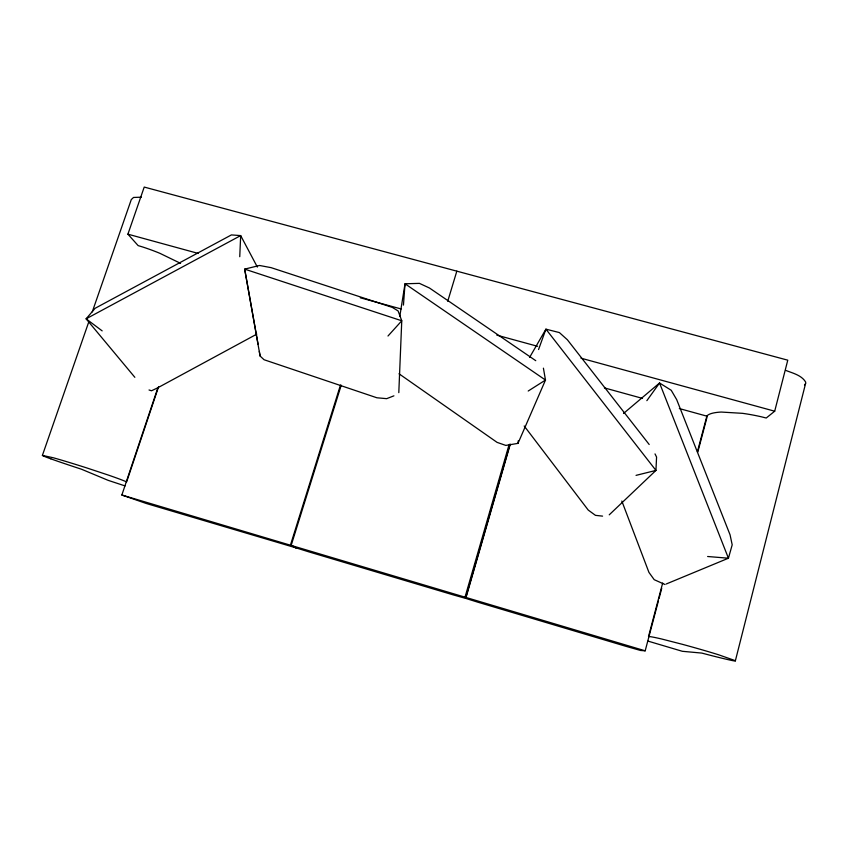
<?xml version="1.0" encoding="UTF-8"?>
<svg xmlns="http://www.w3.org/2000/svg" width="848" height="848" viewBox="0 0 848 848"><rect width="100%" height="100%" fill="white"/><g stroke="black" fill="none" stroke-linecap="round" stroke-linejoin="round"><path stroke-width="1.27" d="M398.804 392.645L401.761 320.788L398.104 310.94L392.317 307.4L271.042 267.639L259.52 265.477L244.669 269.123L260.092 356.022L264.057 359.732L376.894 397.776L386.667 398.666L393.917 395.836M239.751 256.711L240.673 235.596L231.409 234.917L95.135 308.28L86.114 318.827L134.853 377.318M403.447 305.089L405.026 283.783L419.431 283.37L429.448 288.002L535.766 360.686M399.005 373.777L497.087 442.38L505.811 445.412L518.001 443.366L518.223 440.833M399.821 316.219L405.026 283.783L545.487 380.063L518.001 443.366M735.343 660.899L805.568 383.561M697.416 451.783L706.872 416.092L707.773 415.16A71.402 15.01 13.2 0 1 721.224 412.054L742.519 413.336A51.378 10.939 13.3 0 1 761.165 416.75L766.232 418.011L774.701 411.206L787.771 360.177L144.224 187.069L127.91 234.175L138.129 245.602L142.697 246.991A48.484 9.837 19.8 0 1 159.954 253.34L180.571 263.357M662.67 583.042L648.508 636.562L649.186 636.551A73.447 2.714 16.1 0 1 661.535 638.968L682.396 644.321A52.852 1.982 16.2 0 1 701.148 649.557A33.687 1.283 16.1 0 1 718.669 654.804L735.036 660.56A37.121 1.41 16.2 0 1 730.054 660.083A90.927 3.562 16.2 0 1 701.837 653.087L682.343 651.296L648.052 641.12M510.072 444.002L465.785 597.405L466.506 598.646L477.647 602.133L622.241 645.222A25.514 0.668 16.4 0 0 626.916 646.6L640.6 650.48L645.19 650.808L658.355 601.094M659.023 598.55L661.726 588.342M697.83 451.952L706.935 417.534M510.019 445.136L465.764 598.423L465.022 597.172L508.959 445.062M447.723 301.305L456.828 271.159M157.919 387.6L121.858 495.02L145.962 503.373A24.38 0.615 17 0 0 150.329 504.687L296.185 547.925L290.419 545.2L340.493 385.003M465.764 598.423L453.426 594.936A24.624 0.657 16.6 0 1 448.952 593.611L308.566 551.783L296.895 548.137L291.161 545.423L341.214 385.204M158.597 386.72L126.638 481.908L125.144 481.261A68.974 2.427 17.3 0 0 108.915 475.272L86.729 467.916A49.799 1.77 17.3 0 0 68.677 462.277A31.758 1.145 17.3 0 0 53.307 457.772L42.4 455.397A35.012 1.261 17.3 0 0 50.806 458.832M42.4 455.397L88.786 321.88M92.262 311.894L131.281 199.587L133.518 197.457L141.362 197.181M538.554 349.535L545.932 329.162L559.383 332.575L567.365 339.751L649.186 444.49M529.608 357.4L545.932 329.162L655.939 470.417L609.235 514.831M646.854 400.669L659.553 382.999L671.224 390.281L676.693 399.641L730.064 534.823L732.195 544.819L728.432 558.217L666.189 584.007M387.992 336.009L401.761 320.788L244.669 269.123L258.078 344.235M623.513 413.474L659.553 382.999L728.432 558.217L707.624 556.5M528.209 391.023L545.487 380.063L543.409 368.159M256.806 334.133L157.23 388.066L151.516 390.769L149.036 389.985M636.042 475.368L655.939 470.417L656.575 457.061L655.016 453.903M602.578 516.125L595.466 515.351L588.226 510.061L524.191 425.982M127.91 234.175L198.146 253.404M360.305 297.786L401.168 308.969M496.833 335.151L537.621 346.313M580.965 358.174L774.701 411.206M604.412 387.896L642.508 398.401M679.333 408.556L707.274 416.262M125.08 485.925L108.184 480.36L81.366 469.177A86.528 3.233 17.2 0 1 50.827 458.842M121.858 495.02L290.419 545.2M291.161 545.423L465.022 597.172M465.785 597.405L645.19 650.808M785.577 370.332C792.594 373.131 801.413 375.102 805.6 381.96A35.86 9.084 12.7 0 1 804.498 384.918M664.97 584.505L654.211 579.682L648.932 572.379L621.828 501.041M102.163 330.879L86.114 318.827L240.673 235.596L257.357 267.067M259.318 351.422L260.092 356.022"/></g></svg>
